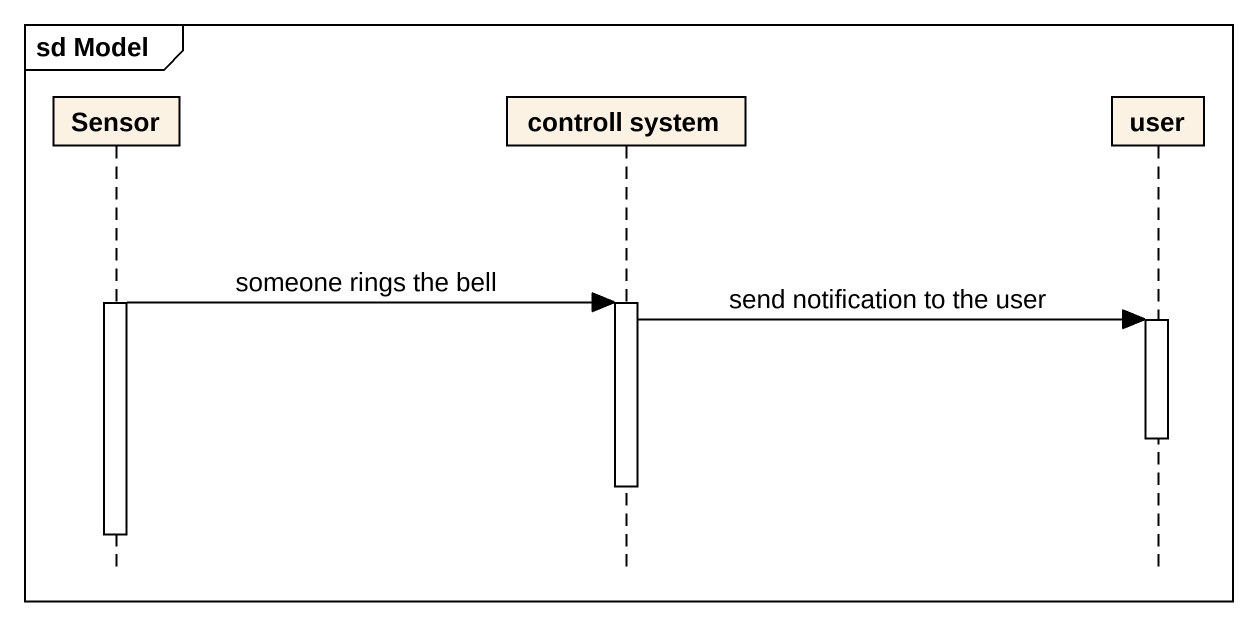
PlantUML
@startuml
mainframe sd Model
hide footbox
participant Sensor
participant "controll system" as controll_system
participant user

activate Sensor
Sensor -> controll_system : someone rings the bell
activate controll_system
controll_system -> user : send notification to the user
activate user
deactivate user
deactivate controll_system
deactivate Sensor
@enduml
